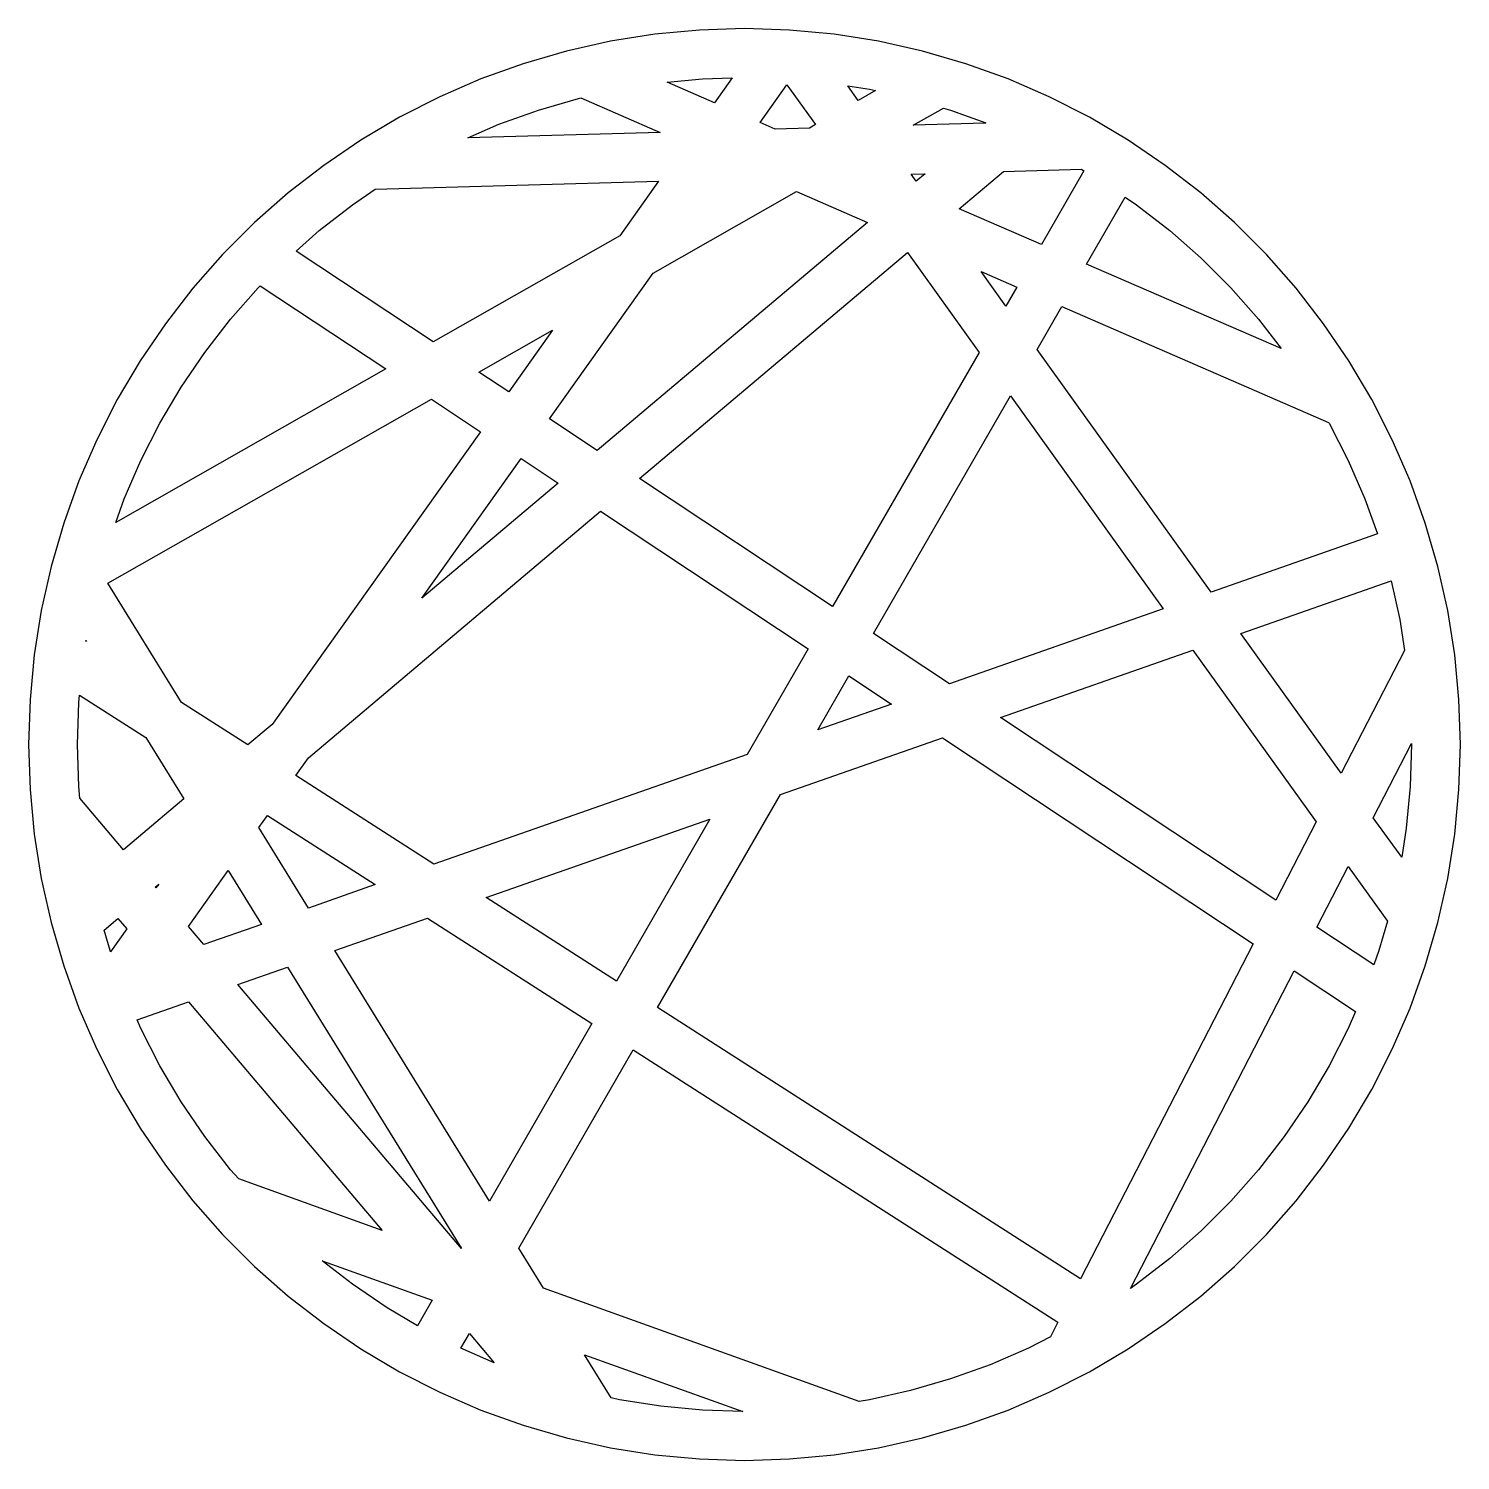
# Model space of a CAD drawing. Header units: metres. Extents: x -44 to 44, y -44 to 44.
import ezdxf

# ---------------------------------------------------------------- set-up
doc = ezdxf.new("R2010")
doc.units = ezdxf.units.M

msp = doc.modelspace()

# ---------------------------------------------------------------- linework, layer by layer
for p, q in [((0, 44), (-2.76277, 43.9132)), ((2.76277, 43.9132), (0, 44)), ((-8.24477, 43.2206), (-10.9424, 42.6176)), ((-5.51465, 43.653), (-8.24477, 43.2206)), ((-2.76277, 43.9132), (-5.51465, 43.653)), ((5.51465, 43.653), (2.76277, 43.9132)), ((8.24477, 43.2206), (5.51465, 43.653)), ((10.9424, 42.6176), (8.24477, 43.2206)), ((-10.9424, 42.6176), (-13.5967, 41.8465)), ((13.5967, 41.8465), (10.9424, 42.6176)), ((-13.5967, 41.8465), (-16.1975, 40.9102)), ((16.1975, 40.9102), (13.5967, 41.8465)), ((-16.1975, 40.9102), (-18.7343, 39.8124)), ((-4.76192, 40.7123), (-2.5744, 40.9191)), ((-1.84642, 39.4473), (-4.76192, 40.7123)), ((-2.5744, 40.9191), (-0.75885, 40.9762)), ((-0.75885, 40.9762), (-1.84642, 39.4473)), ((0.96684, 38.2266), (2.61153, 40.5387)), ((2.61153, 40.5387), (4.36343, 38.099)), ((6.3427, 40.486), (7.68263, 40.2738)), ((6.98618, 39.5899), (6.3427, 40.486)), ((18.7343, 39.8124), (16.1975, 40.9102)), ((-18.7343, 39.8124), (-21.1972, 38.5575)), ((-12.6697, 38.9933), (-10.1963, 39.7119)), ((-10.1963, 39.7119), (-10.0621, 39.7419)), ((-10.0621, 39.7419), (-5.18257, 37.6246)), ((8.04625, 40.1925), (6.98618, 39.5899)), ((7.68263, 40.2738), (8.04625, 40.1925)), ((21.1972, 38.5575), (18.7343, 39.8124)), ((-15.0931, 38.1208), (-12.6697, 38.9933)), ((10.3756, 38.0658), (12.2313, 39.1207)), ((12.2313, 39.1207), (12.6697, 38.9933)), ((12.6697, 38.9933), (14.8257, 38.2171)), ((-21.1972, 38.5575), (-23.5764, 37.1504)), ((-17.0152, 37.289), (-15.0931, 38.1208)), ((1.8918, 37.8252), (0.96684, 38.2266)), ((3.98631, 37.8846), (1.8918, 37.8252)), ((4.36343, 38.099), (3.98631, 37.8846)), ((14.7949, 38.1911), (10.3756, 38.0658)), ((14.8257, 38.2171), (14.7949, 38.1911)), ((23.5764, 37.1504), (21.1972, 38.5575)), ((-23.5764, 37.1504), (-25.8625, 35.5967)), ((-5.18257, 37.6246), (-17.0152, 37.289)), ((25.8625, 35.5967), (23.5764, 37.1504)), ((-25.8625, 35.5967), (-28.0466, 33.9026)), ((13.1975, 32.9196), (15.9277, 35.222)), ((15.9277, 35.222), (20.7169, 35.3579)), ((20.8656, 35.2699), (18.246, 30.729)), ((20.7169, 35.3579), (20.8656, 35.2699)), ((28.0466, 33.9026), (25.8625, 35.5967)), ((-22.6907, 34.1269), (-5.27977, 34.6206)), ((-5.27977, 34.6206), (-7.67224, 31.2573)), ((10.2385, 35.0607), (11.1123, 35.0855)), ((10.557, 34.6172), (10.2385, 35.0607)), ((11.1123, 35.0855), (10.557, 34.6172)), ((-28.0466, 33.9026), (-30.1201, 32.0746)), ((-24.0992, 33.1697), (-22.6907, 34.1269)), ((-5.6125, 28.9773), (3.20055, 33.9871)), ((3.20055, 33.9871), (7.5645, 32.0936)), ((21.0161, 29.5271), (23.394, 33.649)), ((23.394, 33.649), (24.0992, 33.1697)), ((30.1201, 32.0746), (28.0466, 33.9026)), ((-26.1344, 31.591), (-24.0992, 33.1697)), ((18.246, 30.729), (13.1975, 32.9196)), ((24.0992, 33.1697), (26.1344, 31.591)), ((-30.1201, 32.0746), (-32.0746, 30.1201)), ((7.5645, 32.0936), (-9.05905, 18.0746)), ((32.0746, 30.1201), (30.1201, 32.0746)), ((-27.5621, 30.3324), (-26.1344, 31.591)), ((-7.67224, 31.2573), (-19.1282, 24.7451)), ((26.1344, 31.591), (28.0664, 29.8877)), ((-32.0746, 30.1201), (-33.9026, 28.0466)), ((-19.1282, 24.7451), (-27.5621, 30.3324)), ((-6.45287, 16.348), (10.0118, 30.2331)), ((10.0118, 30.2331), (14.4191, 24.0955)), ((33.9026, 28.0466), (32.0746, 30.1201)), ((14.5438, 29.0652), (16.7371, 28.1135)), ((16.0645, 26.9475), (14.5438, 29.0652)), ((32.9892, 24.3318), (21.0161, 29.5271)), ((28.0664, 29.8877), (29.8877, 28.0664)), ((-29.8877, 28.0664), (-29.7626, 28.1916)), ((-29.7626, 28.1916), (-22.0517, 23.0833)), ((-11.9879, 20.0148), (-5.6125, 28.9773)), ((-33.9026, 28.0466), (-35.5967, 25.8625)), ((-31.591, 26.1344), (-29.8877, 28.0664)), ((16.7371, 28.1135), (16.0645, 26.9475)), ((29.8877, 28.0664), (31.591, 26.1344)), ((35.5967, 25.8625), (33.9026, 28.0466)), ((17.985, 24.2731), (19.5072, 26.9116)), ((19.5072, 26.9116), (35.9013, 19.798)), ((-35.5967, 25.8625), (-37.1504, 23.5764)), ((-33.1697, 24.0992), (-31.591, 26.1344)), ((31.591, 26.1344), (32.9892, 24.3318)), ((37.1504, 23.5764), (35.5967, 25.8625)), ((-16.3247, 22.8879), (-11.7934, 25.4638)), ((-11.7934, 25.4638), (-14.4902, 21.6726)), ((-34.6174, 21.9689), (-33.1697, 24.0992)), ((14.4191, 24.0955), (5.41418, 8.48639)), ((28.6893, 9.36629), (17.985, 24.2731)), ((-22.0517, 23.0833), (-38.6389, 13.6542)), ((-37.1504, 23.5764), (-38.5575, 21.1972)), ((-14.4902, 21.6726), (-16.3247, 22.8879)), ((38.5575, 21.1972), (37.1504, 23.5764)), ((-38.5575, 21.1972), (-39.8124, 18.7343)), ((-39.1336, 9.92215), (-19.2482, 21.2261)), ((-35.9286, 19.7519), (-34.6174, 21.9689)), ((-19.2482, 21.2261), (-16.2301, 19.2266)), ((7.91995, 6.82637), (16.3396, 21.421)), ((16.3396, 21.421), (25.7377, 8.33337)), ((39.8124, 18.7343), (38.5575, 21.1972)), ((-37.0979, 17.4569), (-35.9286, 19.7519)), ((-9.05905, 18.0746), (-11.9879, 20.0148)), ((35.9013, 19.798), (35.9286, 19.7519)), ((35.9286, 19.7519), (37.0979, 17.4569)), ((-39.8124, 18.7343), (-40.9102, 16.1975)), ((-16.2301, 19.2266), (-29.0297, 1.23289)), ((40.9102, 16.1975), (39.8124, 18.7343)), ((-38.1208, 15.0931), (-37.0979, 17.4569)), ((-19.8284, 8.99254), (-13.7277, 17.5689)), ((-13.7277, 17.5689), (-11.4489, 16.0592)), ((37.0979, 17.4569), (38.1208, 15.0931)), ((-40.9102, 16.1975), (-41.8465, 13.5967)), ((-11.4489, 16.0592), (-19.8284, 8.99254)), ((5.41418, 8.48639), (-6.45287, 16.348)), ((41.8465, 13.5967), (40.9102, 16.1975)), ((-38.6389, 13.6542), (-38.1208, 15.0931)), ((38.1208, 15.0931), (38.8966, 12.9383)), ((-26.8053, -0.8156), (-8.8427, 14.3326)), ((-8.8427, 14.3326), (3.9122, 5.88283)), ((-41.8465, 13.5967), (-42.6176, 10.9424)), ((42.6176, 10.9424), (41.8465, 13.5967)), ((38.8966, 12.9383), (28.6893, 9.36629)), ((-42.6176, 10.9424), (-43.2206, 8.24477)), ((43.2206, 8.24477), (42.6176, 10.9424)), ((-34.5995, 2.58224), (-39.1336, 9.92215)), ((30.5133, 6.82619), (39.7432, 10.0562)), ((39.7432, 10.0562), (40.2738, 7.68263)), ((-43.2206, 8.24477), (-43.653, 5.51465)), ((25.7377, 8.33337), (12.5902, 3.73247)), ((43.653, 5.51465), (43.2206, 8.24477)), ((40.2738, 7.68263), (40.5742, 5.78607)), ((-40.4842, 6.35432), (-40.4784, 6.39072)), ((-40.4374, 6.32436), (-40.4842, 6.35432)), ((-40.4784, 6.39072), (-40.4374, 6.32436)), ((12.5902, 3.73247), (7.91995, 6.82637)), ((36.6802, -1.76172), (30.5133, 6.82619)), ((-43.653, 5.51465), (-43.9132, 2.76277)), ((3.9122, 5.88283), (0.16275, -0.61645)), ((15.7296, 1.65268), (27.5617, 5.79329)), ((27.5617, 5.79329), (35.1361, -4.75471)), ((40.5742, 5.78607), (36.6802, -1.76172)), ((43.9132, 2.76277), (43.653, 5.51465)), ((4.50226, 0.90214), (6.41797, 4.22282)), ((6.41797, 4.22282), (9.03574, 2.4886)), ((-43.9132, 2.76277), (-44, 0)), ((-40.9191, 2.5744), (-40.8749, 3.04141)), ((-40.8749, 3.04141), (-36.7931, 0.42494)), ((44, 0), (43.9132, 2.76277)), ((-41, 0), (-40.9191, 2.5744)), ((-30.526, -0.02895), (-34.5995, 2.58224)), ((9.03574, 2.4886), (4.50226, 0.90214)), ((-29.0297, 1.23289), (-30.526, -0.02895)), ((32.6565, -9.561), (15.7296, 1.65268)), ((-44, 0), (-43.9132, -2.76277)), ((-40.9191, -2.5744), (-41, 0)), ((-36.7931, 0.42494), (-34.4622, -3.34845)), ((2.20482, -3.08023), (12.1751, 0.40883)), ((12.1751, 0.40883), (31.2729, -12.243)), ((38.6446, -4.49733), (40.998, 0.06432)), ((41, 0), (40.9191, -2.5744)), ((40.998, 0.06432), (41, 0)), ((43.9132, -2.76277), (44, 0)), ((-27.5862, -1.91338), (-26.8053, -0.8156)), ((0.16275, -0.61645), (-19.0957, -7.35585)), ((-40.8504, -3.30115), (-40.9191, -2.5744)), ((-19.0957, -7.35585), (-27.5862, -1.91338)), ((40.9191, -2.5744), (40.6767, -5.13866)), ((-43.9132, -2.76277), (-43.653, -5.51465)), ((-38.1644, -6.4706), (-40.8504, -3.30115)), ((-34.4622, -3.34845), (-38.1644, -6.4706)), ((-5.34631, -16.1693), (2.20482, -3.08023)), ((43.653, -5.51465), (43.9132, -2.76277)), ((-29.8535, -5.10078), (-29.3271, -4.36082)), ((-29.3271, -4.36082), (-22.6917, -8.61423)), ((-26.7959, -10.0505), (-29.8535, -5.10078)), ((-15.8883, -9.41182), (-2.13469, -4.59883)), ((-2.13469, -4.59883), (-7.87473, -14.5486)), ((35.1361, -4.75471), (32.6565, -9.561)), ((40.3927, -6.93173), (38.6446, -4.49733)), ((40.6767, -5.13866), (40.3927, -6.93173)), ((-43.653, -5.51465), (-43.2206, -8.24477)), ((43.2206, -8.24477), (43.653, -5.51465)), ((-34.1758, -11.1771), (-31.7408, -7.75394)), ((-31.7408, -7.75394), (-29.6954, -11.0651)), ((35.1724, -11.2277), (37.1005, -7.49033)), ((37.1005, -7.49033), (39.5194, -10.8589)), ((-43.2206, -8.24477), (-42.6176, -10.9424)), ((-36.2248, -8.75928), (-36.0066, -8.57524)), ((-36.1774, -8.81529), (-36.2248, -8.75928)), ((-36.0066, -8.57524), (-36.1774, -8.81529)), ((-22.6917, -8.61423), (-26.7959, -10.0505)), ((42.6176, -10.9424), (43.2206, -8.24477)), ((-7.87473, -14.5486), (-15.8883, -9.41182)), ((-42.6176, -10.9424), (-41.8465, -13.5967)), ((-39.361, -11.4041), (-38.5182, -10.6933)), ((-38.9933, -12.6697), (-39.361, -11.4041)), ((-37.9718, -11.338), (-38.9684, -12.7389)), ((-38.5182, -10.6933), (-37.9718, -11.338)), ((-33.2242, -12.3), (-34.1758, -11.1771)), ((-29.6954, -11.0651), (-33.2242, -12.3)), ((-25.1815, -12.6639), (-19.4842, -10.6702)), ((-19.4842, -10.6702), (-9.37549, -17.15)), ((38.6767, -13.5492), (35.1724, -11.2277)), ((39.5194, -10.8589), (38.9933, -12.6697)), ((41.8465, -13.5967), (42.6176, -10.9424)), ((31.2729, -12.243), (20.6502, -32.8333)), ((-38.9684, -12.7389), (-38.9933, -12.6697)), ((-15.6702, -28.0612), (-25.1815, -12.6639)), ((38.9933, -12.6697), (38.6767, -13.5492)), ((-41.8465, -13.5967), (-40.9102, -16.1975)), ((-31.1467, -14.7514), (-28.081, -13.6786)), ((-28.081, -13.6786), (-17.3927, -30.981)), ((23.7191, -33.428), (33.7887, -13.9097)), ((33.7887, -13.9097), (37.5536, -16.4038)), ((40.9102, -16.1975), (41.8465, -13.5967)), ((-17.3927, -30.981), (-31.1467, -14.7514)), ((-37.332, -16.916), (-34.1796, -15.8128)), ((-34.1796, -15.8128), (-22.2698, -29.8663)), ((-40.9102, -16.1975), (-39.8124, -18.7343)), ((20.6502, -32.8333), (-5.34631, -16.1693)), ((37.5536, -16.4038), (37.0979, -17.4569)), ((39.8124, -18.7343), (40.9102, -16.1975)), ((-37.0979, -17.4569), (-37.332, -16.916)), ((-35.9286, -19.7519), (-37.0979, -17.4569)), ((-9.37549, -17.15), (-15.6702, -28.0612)), ((37.0979, -17.4569), (35.9286, -19.7519)), ((-39.8124, -18.7343), (-38.5575, -21.1972)), ((-13.8793, -30.9603), (-6.84708, -18.7707)), ((-6.84708, -18.7707), (19.2687, -35.5111)), ((38.5575, -21.1972), (39.8124, -18.7343)), ((-34.6174, -21.9689), (-35.9286, -19.7519)), ((35.9286, -19.7519), (34.6174, -21.9689)), ((-38.5575, -21.1972), (-37.1504, -23.5764)), ((-33.1697, -24.0992), (-34.6174, -21.9689)), ((34.6174, -21.9689), (33.1697, -24.0992)), ((37.1504, -23.5764), (38.5575, -21.1972)), ((-37.1504, -23.5764), (-35.5967, -25.8625)), ((35.5967, -25.8625), (37.1504, -23.5764)), ((-31.591, -26.1344), (-33.1697, -24.0992)), ((33.1697, -24.0992), (31.591, -26.1344)), ((-35.5967, -25.8625), (-33.9026, -28.0466)), ((-31.0878, -26.7052), (-31.591, -26.1344)), ((31.591, -26.1344), (29.8877, -28.0664)), ((33.9026, -28.0466), (35.5967, -25.8625)), ((-22.2698, -29.8663), (-31.0878, -26.7052)), ((-33.9026, -28.0466), (-32.0746, -30.1201)), ((29.8877, -28.0664), (28.0664, -29.8877)), ((32.0746, -30.1201), (33.9026, -28.0466)), ((28.0664, -29.8877), (26.1344, -31.591)), ((-32.0746, -30.1201), (-30.1201, -32.0746)), ((30.1201, -32.0746), (32.0746, -30.1201)), ((-12.3607, -33.4185), (-13.8793, -30.9603)), ((26.1344, -31.591), (24.0992, -33.1697)), ((-30.1201, -32.0746), (-28.0466, -33.9026)), ((-24.0992, -33.1697), (-25.9503, -31.7338)), ((-25.9503, -31.7338), (-19.1875, -34.1582)), ((28.0466, -33.9026), (30.1201, -32.0746)), ((-21.9689, -34.6174), (-24.0992, -33.1697)), ((7.04414, -40.3749), (-12.3607, -33.4185)), ((24.0992, -33.1697), (23.7191, -33.428)), ((-28.0466, -33.9026), (-25.8625, -35.5967)), ((-19.1875, -34.1582), (-20.0926, -35.7271)), ((25.8625, -35.5967), (28.0466, -33.9026)), ((-20.0926, -35.7271), (-21.9689, -34.6174)), ((-25.8625, -35.5967), (-23.5764, -37.1504)), ((19.2687, -35.5111), (18.8042, -36.4115)), ((23.5764, -37.1504), (25.8625, -35.5967)), ((-17.4274, -37.1107), (-16.9021, -36.2001)), ((-16.9021, -36.2001), (-15.3794, -37.9969)), ((18.8042, -36.4115), (17.4569, -37.0979)), ((-23.5764, -37.1504), (-21.1972, -38.5575)), ((-15.3794, -37.9969), (-17.4274, -37.1107)), ((-8.1971, -40.1588), (-9.83212, -37.512)), ((-9.83212, -37.512), (-0.112, -40.9965)), ((17.4569, -37.0979), (15.0931, -38.1208)), ((21.1972, -38.5575), (23.5764, -37.1504)), ((-21.1972, -38.5575), (-18.7343, -39.8124)), ((15.0931, -38.1208), (12.6697, -38.9933)), ((18.7343, -39.8124), (21.1972, -38.5575)), ((12.6697, -38.9933), (10.1963, -39.7119)), ((-18.7343, -39.8124), (-16.1975, -40.9102)), ((-7.68263, -40.2738), (-8.1971, -40.1588)), ((-5.13866, -40.6767), (-7.68263, -40.2738)), ((7.68263, -40.2738), (7.04414, -40.3749)), ((10.1963, -39.7119), (7.68263, -40.2738)), ((16.1975, -40.9102), (18.7343, -39.8124)), ((-16.1975, -40.9102), (-13.5967, -41.8465)), ((-2.5744, -40.9191), (-5.13866, -40.6767)), ((-0.112, -40.9965), (-2.5744, -40.9191)), ((13.5967, -41.8465), (16.1975, -40.9102)), ((-13.5967, -41.8465), (-10.9424, -42.6176)), ((10.9424, -42.6176), (13.5967, -41.8465)), ((-10.9424, -42.6176), (-8.24477, -43.2206)), ((8.24477, -43.2206), (10.9424, -42.6176)), ((-8.24477, -43.2206), (-5.51465, -43.653)), ((-5.51465, -43.653), (-2.76277, -43.9132)), ((-2.76277, -43.9132), (0, -44)), ((0, -44), (2.76277, -43.9132)), ((2.76277, -43.9132), (5.51465, -43.653)), ((5.51465, -43.653), (8.24477, -43.2206))]:
    msp.add_line(p, q)

doc.saveas('drawing.dxf')
